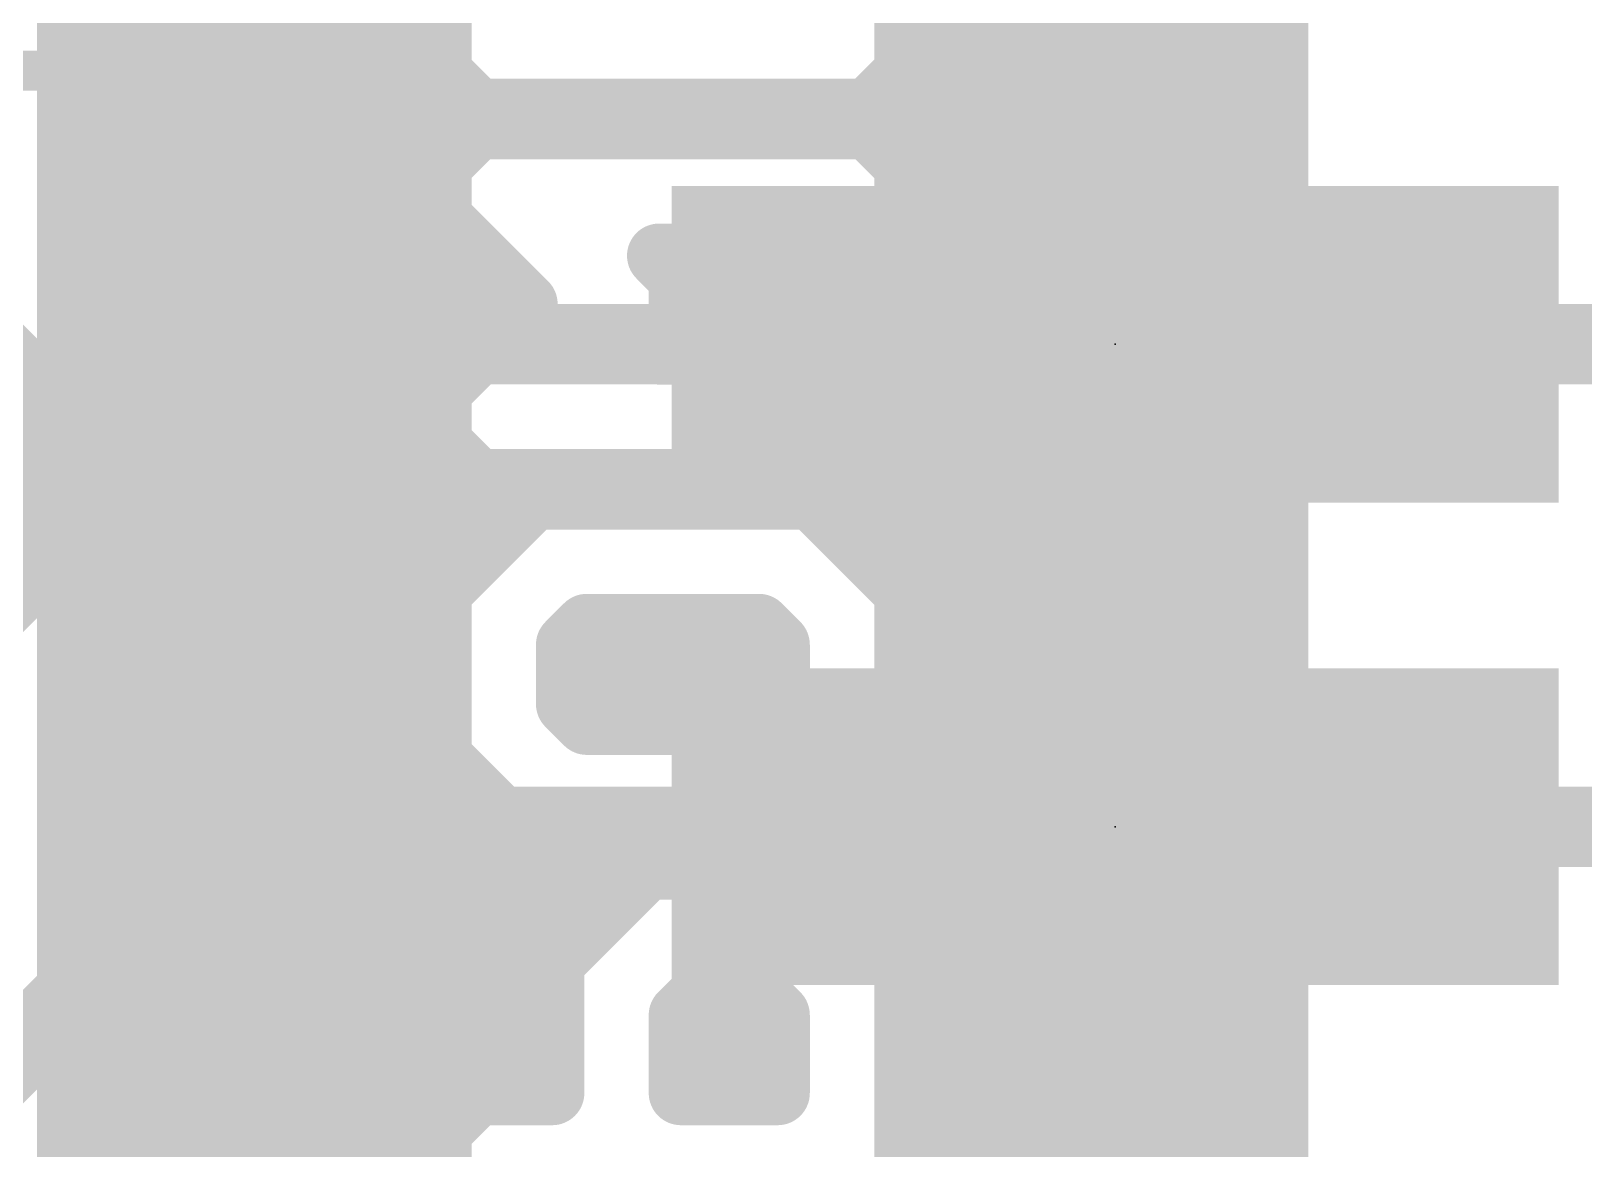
# Model space of a CAD drawing. Extents: x -34 to 73, y -20 to 26.
# Drawn here: x 6.229 to 11.131, y 18.795 to 22.325 of the extents above; entities that cross this region are included whole.
import ezdxf

# ---------------------------------------------------------------- set-up
doc = ezdxf.new("R2010")
doc.units = 0
for name, color, linetype in [('1', 12, 'CONTINUOUS'), ('16', 132, 'CONTINUOUS'), ('21', 41, 'CONTINUOUS'), ('22', 40, 'CONTINUOUS'), ('23', 53, 'CONTINUOUS'), ('51', 53, 'CONTINUOUS')]:
    doc.layers.add(name, color=color, linetype=linetype)

# ---------------------------------------------------------------- blocks, each defined once
blk = doc.blocks.new('RECT')
blk.add_solid([(-0.5, -0.5), (0.5, -0.5), (-0.5, 0.5), (0.5, 0.5)])

msp = doc.modelspace()

# ---------------------------------------------------------------- linework, layer by layer
at = {"layer": '1', "const_width": 0.254}
for points in [[(6.9338, 21.336), (3.81, 18.2122)], [(8.802, 21.336), (6.9338, 21.336)], [(14.605, 21.336), (10.502, 21.336)], [(6.8984, 19.812), (5.08, 17.9936)], [(8.802, 19.812), (6.8984, 19.812)], [(10.502, 19.812), (14.478, 19.812)]]:
    msp.add_lwpolyline(points, dxfattribs=at)
at = {"layer": '1', "const_width": 0.127}
for points in [[(6.9338, 21.3995, 1), (6.9338, 21.2725)], [(6.9787, 21.2911, 1), (6.8889, 21.3809)], [(8.802, 21.2725, 1), (8.802, 21.3995)], [(10.502, 21.3995, 1), (10.502, 21.2725)], [(6.8984, 19.8755, 1), (6.8984, 19.7485)], [(6.9433, 19.7671, 1), (6.8535, 19.8569)], [(8.802, 19.7485, 1), (8.802, 19.8755)], [(10.502, 19.8755, 1), (10.502, 19.7485)]]:
    msp.add_lwpolyline(points, format="xyb", dxfattribs=at)
at = {"layer": '16', "const_width": 0.6096}
for points in [[(5.5809, 21.59), (7.151, 20.0199)], [(7.151, 20.0199), (7.151, 16.764)]]:
    msp.add_lwpolyline(points, dxfattribs=at)
at = {"layer": '16', "const_width": 0.3048}
for points in [[(7.3034, 20.0199, 1), (6.9986, 20.0199)], [(7.0432, 19.9121, 1), (7.2588, 20.1276)]]:
    msp.add_lwpolyline(points, format="xyb", dxfattribs=at)
at = {"layer": '21', "const_width": 0.127}
for points in [[(6.5537, 22.5431), (6.5537, 21.8567)], [(6.0961, 22.1999), (6.5537, 22.1999)]]:
    msp.add_lwpolyline(points, dxfattribs=at)
at = {"layer": '21', "const_width": 0.0635}
for points in [[(6.5537, 22.1681, 1), (6.5537, 22.2316)], [(6.5219, 21.8567, 1), (6.5854, 21.8567)]]:
    msp.add_lwpolyline(points, format="xyb", dxfattribs=at)
at = {"layer": '22', "const_width": 0.2032}
for points in [[(6.35, 17.78), (6.35, 25.4)], [(6.5532, 17.78), (6.5532, 25.4)], [(6.7564, 17.78), (6.7564, 25.4)], [(6.9596, 17.78), (6.9596, 25.4)], [(7.1628, 17.78), (7.1628, 25.4)], [(7.366, 17.78), (7.366, 25.4)], [(9.1948, 17.78), (9.1948, 25.4)], [(9.398, 17.78), (9.398, 25.4)], [(9.6012, 17.78), (9.6012, 25.4)], [(9.8044, 17.78), (9.8044, 25.4)], [(10.0076, 17.78), (10.0076, 25.4)], [(10.16, 17.78), (10.16, 25.4)], [(7.5184, 22.1921), (7.5184, 23.0723)], [(8.9925, 23.0723), (8.9925, 22.1921)], [(7.5692, 22.1413), (7.5184, 22.1921)], [(8.9916, 22.1912), (8.8735, 22.0731)], [(8.9925, 22.1921), (8.9916, 22.1912)], [(8.9916, 21.9038), (8.9916, 22.1912)], [(7.6374, 22.0731), (7.5692, 22.1413)], [(7.5692, 21.9537), (7.5692, 22.1413)], [(7.7724, 22.0731), (7.6374, 22.0731)], [(7.9756, 22.0731), (7.7724, 22.0731)], [(7.7724, 22.0219), (7.7724, 22.0731)], [(8.1788, 22.0731), (7.9756, 22.0731)], [(7.9756, 22.0219), (7.9756, 22.0731)], [(8.382, 22.0731), (8.1788, 22.0731)], [(8.1788, 22.0219), (8.1788, 22.0731)], [(8.5852, 22.0731), (8.382, 22.0731)], [(8.382, 22.0219), (8.382, 22.0731)], [(8.7884, 22.0731), (8.5852, 22.0731)], [(8.5852, 22.0219), (8.5852, 22.0731)], [(8.8735, 22.0731), (8.7884, 22.0731)], [(8.7884, 22.0219), (8.7884, 22.0731)], [(7.5692, 21.9537), (7.6374, 22.0219)], [(7.6374, 22.0219), (7.7724, 22.0219)], [(7.7724, 22.0219), (7.9756, 22.0219)], [(7.9756, 22.0219), (8.1788, 22.0219)], [(8.1788, 22.0219), (8.382, 22.0219)], [(8.382, 22.0219), (8.5852, 22.0219)], [(8.5852, 22.0219), (8.7884, 22.0219)], [(8.7884, 22.0219), (8.8735, 22.0219)], [(8.8735, 22.0219), (8.9916, 21.9038)], [(7.5184, 21.9029), (7.5692, 21.9537)], [(7.5184, 21.7345), (7.5184, 21.9029)], [(8.9916, 21.9038), (8.9925, 21.9029)], [(8.9925, 21.9029), (8.9925, 21.7345)], [(7.5692, 21.6837), (7.5184, 21.7345)], [(8.9916, 21.7336), (8.8735, 21.6155)], [(8.9925, 21.7345), (8.9916, 21.7336)], [(8.9916, 21.192), (8.9916, 21.7336)], [(7.7724, 21.4805), (7.5692, 21.6837)], [(7.5692, 21.2419), (7.5692, 21.6837)], [(8.382, 21.6155), (8.2122, 21.6155)], [(8.2122, 21.6155), (8.2807, 21.547)], [(8.5852, 21.6155), (8.382, 21.6155)], [(8.382, 21.3101), (8.382, 21.6155)], [(8.7884, 21.6155), (8.5852, 21.6155)], [(8.5852, 21.3101), (8.5852, 21.6155)], [(8.8735, 21.6155), (8.7884, 21.6155)], [(8.7884, 21.3101), (8.7884, 21.6155)], [(8.2807, 21.547), (8.2807, 21.3786)], [(7.7901, 21.4628), (7.7724, 21.4805)], [(7.7724, 21.4451), (7.7724, 21.4805)], [(7.5692, 21.2419), (7.7724, 21.4451)], [(7.7724, 21.4451), (7.7901, 21.4628)], [(8.2807, 21.3786), (8.2122, 21.3101)], [(8.2122, 21.3101), (8.382, 21.3101)], [(8.382, 21.3101), (8.5852, 21.3101)], [(8.5852, 21.3101), (8.7884, 21.3101)], [(8.7884, 21.3101), (8.8735, 21.3101)], [(8.8735, 21.3101), (8.9916, 21.192)], [(7.5184, 21.1911), (7.5692, 21.2419)], [(7.5184, 21.0227), (7.5184, 21.1911)], [(8.9916, 21.192), (8.9925, 21.1911)], [(8.9925, 21.1911), (8.9925, 21.0227)], [(7.5692, 20.9719), (7.5184, 21.0227)], [(8.9916, 21.0218), (8.8735, 20.9037)], [(8.9925, 21.0227), (8.9916, 21.0218)], [(8.9916, 20.5564), (8.9916, 21.0218)], [(7.6374, 20.9037), (7.5692, 20.9719)], [(7.5692, 20.6063), (7.5692, 20.9719)], [(7.7724, 20.9037), (7.6374, 20.9037)], [(7.9756, 20.9037), (7.7724, 20.9037)], [(7.7724, 20.8095), (7.7724, 20.9037)], [(8.1788, 20.9037), (7.9756, 20.9037)], [(7.9756, 20.8525), (7.9756, 20.9037)], [(8.382, 20.9037), (8.1788, 20.9037)], [(8.1788, 20.8525), (8.1788, 20.9037)], [(8.5852, 20.9037), (8.382, 20.9037)], [(8.382, 20.8525), (8.382, 20.9037)], [(8.7884, 20.9037), (8.5852, 20.9037)], [(8.5852, 20.8525), (8.5852, 20.9037)], [(8.8735, 20.9037), (8.7884, 20.9037)], [(8.7884, 20.7596), (8.7884, 20.9037)], [(7.7724, 20.8095), (7.8154, 20.8525)], [(7.8154, 20.8525), (7.9756, 20.8525)], [(7.9756, 20.8525), (8.1788, 20.8525)], [(8.1788, 20.8525), (8.382, 20.8525)], [(8.382, 20.8525), (8.5852, 20.8525)], [(8.5852, 20.8525), (8.6955, 20.8525)], [(8.6955, 20.8525), (8.7884, 20.7596)], [(7.5692, 20.6063), (7.7724, 20.8095)], [(8.7884, 20.7596), (8.9916, 20.5564)], [(7.5184, 20.5555), (7.5692, 20.6063)], [(7.5184, 20.0313), (7.5184, 20.5555)], [(8.9916, 20.5564), (8.9925, 20.5555)], [(8.9925, 20.5555), (8.9925, 20.0313)], [(7.9756, 20.438), (7.9248, 20.3872)], [(7.9837, 20.4461), (7.9756, 20.438)], [(7.9756, 20.1488), (7.9756, 20.438)], [(8.1788, 20.4461), (7.9837, 20.4461)], [(8.382, 20.4461), (8.1788, 20.4461)], [(8.1788, 20.1407), (8.1788, 20.4461)], [(8.5272, 20.4461), (8.382, 20.4461)], [(8.382, 20.1407), (8.382, 20.4461)], [(8.5852, 20.3881), (8.5272, 20.4461)], [(7.9248, 20.3872), (7.9248, 20.1996)], [(8.5861, 20.3872), (8.5852, 20.3881)], [(8.5852, 20.1987), (8.5852, 20.3881)], [(8.5861, 20.1996), (8.5861, 20.3872)], [(7.9248, 20.1996), (7.9756, 20.1488)], [(8.5272, 20.1407), (8.5852, 20.1987)], [(8.5852, 20.1987), (8.5861, 20.1996)], [(7.9756, 20.1488), (7.9837, 20.1407)], [(7.9837, 20.1407), (8.1788, 20.1407)], [(8.1788, 20.1407), (8.382, 20.1407)], [(8.382, 20.1407), (8.5272, 20.1407)], [(7.6374, 19.9122), (7.5184, 20.0313)], [(8.9916, 20.0304), (8.7884, 19.8272)], [(8.9925, 20.0313), (8.9916, 20.0304)], [(8.9916, 19.387), (8.9916, 20.0304)], [(7.5692, 18.9031), (7.5692, 19.9805)], [(7.8154, 19.7343), (7.6374, 19.9122)], [(8.7884, 19.8272), (8.6955, 19.7343)], [(8.7884, 19.5902), (8.7884, 19.8272)], [(7.7724, 18.9713), (7.7724, 19.7773)], [(7.9756, 19.7343), (7.8154, 19.7343)], [(8.1788, 19.7343), (7.9756, 19.7343)], [(7.9756, 19.4874), (7.9756, 19.7343)], [(8.382, 19.7343), (8.1788, 19.7343)], [(8.1788, 19.6831), (8.1788, 19.7343)], [(8.5852, 19.7343), (8.382, 19.7343)], [(8.382, 19.6831), (8.382, 19.7343)], [(8.6955, 19.7343), (8.5852, 19.7343)], [(8.5852, 19.6831), (8.5852, 19.7343)], [(7.9756, 19.4874), (8.1713, 19.6831)], [(8.1713, 19.6831), (8.1788, 19.6831)], [(8.1788, 19.6831), (8.382, 19.6831)], [(8.382, 19.6831), (8.5852, 19.6831)], [(8.5852, 19.6831), (8.6955, 19.6831)], [(8.6955, 19.6831), (8.6977, 19.681)], [(8.6977, 19.681), (8.9916, 19.387)], [(7.8743, 19.3861), (7.9756, 19.4874)], [(7.8743, 18.9713), (7.8743, 19.3861)], [(8.9916, 19.387), (8.9925, 19.3861)], [(8.9925, 19.3861), (8.9925, 18.6839)], [(8.3396, 19.2767), (8.2807, 19.2178)], [(8.382, 19.2767), (8.3396, 19.2767)], [(8.5272, 19.2767), (8.382, 19.2767)], [(8.382, 18.9713), (8.382, 19.2767)], [(8.5852, 19.2187), (8.5272, 19.2767)], [(8.2807, 19.2178), (8.2807, 18.9713)], [(8.5861, 19.2178), (8.5852, 19.2187)], [(8.5852, 18.9713), (8.5852, 19.2187)], [(8.5861, 18.9713), (8.5861, 19.2178)], [(7.5692, 18.9031), (7.6374, 18.9713)], [(7.6374, 18.9713), (7.7724, 18.9713)], [(7.7724, 18.9713), (7.8743, 18.9713)], [(8.2807, 18.9713), (8.382, 18.9713)], [(8.382, 18.9713), (8.5852, 18.9713)], [(8.5852, 18.9713), (8.5861, 18.9713)], [(7.5184, 18.8523), (7.5692, 18.9031)], [(7.5184, 18.6839), (7.5184, 18.8523)]]:
    msp.add_lwpolyline(points, dxfattribs=at)
at = {"layer": '22', "const_width": 0.1016}
for points in [[(7.5543, 22.228, 1), (7.4825, 22.1562)], [(9.0424, 22.1912, 1), (8.9408, 22.1912)], [(8.9557, 22.2271, 1), (9.0275, 22.1553)], [(9.0275, 22.1553, 1), (8.9557, 22.2271)], [(9.0284, 22.1562, 1), (8.9566, 22.228)], [(7.4676, 22.1921, 1), (7.5692, 22.1921)], [(7.6051, 22.1772, 1), (7.5333, 22.1054)], [(7.62, 22.1413, 1), (7.5184, 22.1413)], [(7.5333, 22.1054, 1), (7.6051, 22.1772)], [(8.9417, 22.1921, 1), (9.0433, 22.1921)], [(7.6374, 22.1239, 1), (7.6374, 22.0223)], [(7.6015, 22.0372, 1), (7.6733, 22.109)], [(7.7724, 22.1239, 1), (7.7724, 22.0223)], [(7.8232, 22.0731, 1), (7.7216, 22.0731)], [(7.7724, 22.0223, 1), (7.7724, 22.1239)], [(7.9756, 22.1239, 1), (7.9756, 22.0223)], [(8.0264, 22.0731, 1), (7.9248, 22.0731)], [(7.9756, 22.0223, 1), (7.9756, 22.1239)], [(8.1788, 22.1239, 1), (8.1788, 22.0223)], [(8.2296, 22.0731, 1), (8.128, 22.0731)], [(8.1788, 22.0223, 1), (8.1788, 22.1239)], [(8.382, 22.1239, 1), (8.382, 22.0223)], [(8.4328, 22.0731, 1), (8.3312, 22.0731)], [(8.382, 22.0223, 1), (8.382, 22.1239)], [(8.5852, 22.1239, 1), (8.5852, 22.0223)], [(8.636, 22.0731, 1), (8.5344, 22.0731)], [(8.5852, 22.0223, 1), (8.5852, 22.1239)], [(8.7884, 22.1239, 1), (8.7884, 22.0223)], [(8.8392, 22.0731, 1), (8.7376, 22.0731)], [(8.7884, 22.0223, 1), (8.7884, 22.1239)], [(8.8376, 22.109, 1), (8.9094, 22.0372)], [(8.8735, 22.0223, 1), (8.8735, 22.1239)], [(7.6374, 22.0727, 1), (7.6374, 21.9711)], [(7.6733, 21.986, 1), (7.6015, 22.0578)], [(7.7724, 22.0727, 1), (7.7724, 21.9711)], [(7.7724, 21.9711, 1), (7.7724, 22.0727)], [(7.9756, 22.0727, 1), (7.9756, 21.9711)], [(7.9756, 21.9711, 1), (7.9756, 22.0727)], [(8.1788, 22.0727, 1), (8.1788, 21.9711)], [(8.1788, 21.9711, 1), (8.1788, 22.0727)], [(8.382, 22.0727, 1), (8.382, 21.9711)], [(8.382, 21.9711, 1), (8.382, 22.0727)], [(8.5852, 22.0727, 1), (8.5852, 21.9711)], [(8.5852, 21.9711, 1), (8.5852, 22.0727)], [(8.7884, 22.0727, 1), (8.7884, 21.9711)], [(8.7884, 21.9711, 1), (8.7884, 22.0727)], [(8.9094, 22.0578, 1), (8.8376, 21.986)], [(8.8735, 21.9711, 1), (8.8735, 22.0727)], [(7.7216, 22.0219, 1), (7.8232, 22.0219)], [(7.9248, 22.0219, 1), (8.0264, 22.0219)], [(8.128, 22.0219, 1), (8.2296, 22.0219)], [(8.3312, 22.0219, 1), (8.4328, 22.0219)], [(8.5344, 22.0219, 1), (8.636, 22.0219)], [(8.7376, 22.0219, 1), (8.8392, 22.0219)], [(7.5333, 21.9896, 1), (7.6051, 21.9178)], [(7.6051, 21.9178, 1), (7.5333, 21.9896)], [(7.5692, 21.9029, 1), (7.4676, 21.9029)], [(7.4825, 21.9388, 1), (7.5543, 21.867)], [(7.5184, 21.9537, 1), (7.62, 21.9537)], [(9.0275, 21.9397, 1), (8.9557, 21.8679)], [(9.0433, 21.9029, 1), (8.9417, 21.9029)], [(8.9557, 21.8679, 1), (9.0275, 21.9397)], [(8.9566, 21.867, 1), (9.0284, 21.9388)], [(8.9408, 21.9038, 1), (9.0424, 21.9038)], [(7.5543, 21.7704, 1), (7.4825, 21.6986)], [(9.0424, 21.7336, 1), (8.9408, 21.7336)], [(8.9557, 21.7695, 1), (9.0275, 21.6977)], [(9.0275, 21.6977, 1), (8.9557, 21.7695)], [(9.0284, 21.6986, 1), (8.9566, 21.7704)], [(7.4676, 21.7345, 1), (7.5692, 21.7345)], [(7.6051, 21.7196, 1), (7.5333, 21.6478)], [(7.62, 21.6837, 1), (7.5184, 21.6837)], [(7.5333, 21.6478, 1), (7.6051, 21.7196)], [(8.9417, 21.7345, 1), (9.0433, 21.7345)], [(8.2122, 21.6663, 1), (8.2122, 21.5647)], [(8.2481, 21.6514, 1), (8.1763, 21.5796)], [(8.382, 21.6663, 1), (8.382, 21.5647)], [(8.4328, 21.6155, 1), (8.3312, 21.6155)], [(8.382, 21.5647, 1), (8.382, 21.6663)], [(8.5852, 21.6663, 1), (8.5852, 21.5647)], [(8.636, 21.6155, 1), (8.5344, 21.6155)], [(8.5852, 21.5647, 1), (8.5852, 21.6663)], [(8.7884, 21.6663, 1), (8.7884, 21.5647)], [(8.8392, 21.6155, 1), (8.7376, 21.6155)], [(8.7884, 21.5647, 1), (8.7884, 21.6663)], [(8.8735, 21.5647, 1), (8.8735, 21.6663)], [(8.8376, 21.6514, 1), (8.9094, 21.5796)], [(8.3315, 21.547, 1), (8.2299, 21.547)], [(8.2448, 21.5111, 1), (8.3166, 21.5829)], [(7.8083, 21.5164, 1), (7.7365, 21.4446)], [(7.8232, 21.4805, 1), (7.7216, 21.4805)], [(7.7365, 21.481, 1), (7.8083, 21.4092)], [(7.7365, 21.4446, 1), (7.8083, 21.5164)], [(7.8083, 21.4092, 1), (7.7365, 21.481)], [(7.826, 21.4269, 1), (7.7542, 21.4987)], [(7.7542, 21.4269, 1), (7.826, 21.4987)], [(7.7216, 21.4451, 1), (7.8232, 21.4451)], [(8.3166, 21.3427, 1), (8.2448, 21.4145)], [(8.2299, 21.3786, 1), (8.3315, 21.3786)], [(8.2122, 21.3609, 1), (8.2122, 21.2593)], [(8.1763, 21.346, 1), (8.2481, 21.2742)], [(8.382, 21.3609, 1), (8.382, 21.2593)], [(8.382, 21.2593, 1), (8.382, 21.3609)], [(8.5852, 21.3609, 1), (8.5852, 21.2593)], [(8.5852, 21.2593, 1), (8.5852, 21.3609)], [(8.7884, 21.3609, 1), (8.7884, 21.2593)], [(8.7884, 21.2593, 1), (8.7884, 21.3609)], [(8.9094, 21.346, 1), (8.8376, 21.2742)], [(8.8735, 21.2593, 1), (8.8735, 21.3609)], [(7.5333, 21.2778, 1), (7.6051, 21.206)], [(7.6051, 21.206, 1), (7.5333, 21.2778)], [(8.3312, 21.3101, 1), (8.4328, 21.3101)], [(8.5344, 21.3101, 1), (8.636, 21.3101)], [(8.7376, 21.3101, 1), (8.8392, 21.3101)], [(7.5692, 21.1911, 1), (7.4676, 21.1911)], [(7.4825, 21.227, 1), (7.5543, 21.1552)], [(7.5184, 21.2419, 1), (7.62, 21.2419)], [(9.0275, 21.2279, 1), (8.9557, 21.1561)], [(9.0433, 21.1911, 1), (8.9417, 21.1911)], [(8.9557, 21.1561, 1), (9.0275, 21.2279)], [(8.9566, 21.1552, 1), (9.0284, 21.227)], [(8.9408, 21.192, 1), (9.0424, 21.192)], [(7.5543, 21.0586, 1), (7.4825, 20.9868)], [(9.0424, 21.0218, 1), (8.9408, 21.0218)], [(8.9557, 21.0577, 1), (9.0275, 20.9859)], [(9.0275, 20.9859, 1), (8.9557, 21.0577)], [(9.0284, 20.9868, 1), (8.9566, 21.0586)], [(7.4676, 21.0227, 1), (7.5692, 21.0227)], [(7.6051, 21.0078, 1), (7.5333, 20.936)], [(7.62, 20.9719, 1), (7.5184, 20.9719)], [(7.5333, 20.936, 1), (7.6051, 21.0078)], [(8.9417, 21.0227, 1), (9.0433, 21.0227)], [(7.6374, 20.9545, 1), (7.6374, 20.8529)], [(7.6015, 20.8678, 1), (7.6733, 20.9396)], [(7.7724, 20.9545, 1), (7.7724, 20.8529)], [(7.8232, 20.9037, 1), (7.7216, 20.9037)], [(7.7724, 20.8529, 1), (7.7724, 20.9545)], [(7.9756, 20.9545, 1), (7.9756, 20.8529)], [(8.0264, 20.9037, 1), (7.9248, 20.9037)], [(7.9756, 20.8529, 1), (7.9756, 20.9545)], [(8.1788, 20.9545, 1), (8.1788, 20.8529)], [(8.2296, 20.9037, 1), (8.128, 20.9037)], [(8.1788, 20.8529, 1), (8.1788, 20.9545)], [(8.382, 20.9545, 1), (8.382, 20.8529)], [(8.4328, 20.9037, 1), (8.3312, 20.9037)], [(8.382, 20.8529, 1), (8.382, 20.9545)], [(8.5852, 20.9545, 1), (8.5852, 20.8529)], [(8.636, 20.9037, 1), (8.5344, 20.9037)], [(8.5852, 20.8529, 1), (8.5852, 20.9545)], [(8.7884, 20.9545, 1), (8.7884, 20.8529)], [(8.8392, 20.9037, 1), (8.7376, 20.9037)], [(8.7884, 20.8529, 1), (8.7884, 20.9545)], [(8.8376, 20.9396, 1), (8.9094, 20.8678)], [(8.8735, 20.8529, 1), (8.8735, 20.9545)], [(7.8154, 20.9033, 1), (7.8154, 20.8017)], [(7.8513, 20.8166, 1), (7.7795, 20.8884)], [(7.9756, 20.9033, 1), (7.9756, 20.8017)], [(7.9756, 20.8017, 1), (7.9756, 20.9033)], [(8.1788, 20.9033, 1), (8.1788, 20.8017)], [(8.1788, 20.8017, 1), (8.1788, 20.9033)], [(8.382, 20.9033, 1), (8.382, 20.8017)], [(8.382, 20.8017, 1), (8.382, 20.9033)], [(8.5852, 20.9033, 1), (8.5852, 20.8017)], [(8.5852, 20.8017, 1), (8.5852, 20.9033)], [(8.7314, 20.8884, 1), (8.6596, 20.8166)], [(8.6955, 20.8017, 1), (8.6955, 20.9033)], [(7.7365, 20.8454, 1), (7.8083, 20.7736)], [(7.8083, 20.7736, 1), (7.7365, 20.8454)], [(7.9248, 20.8525, 1), (8.0264, 20.8525)], [(8.128, 20.8525, 1), (8.2296, 20.8525)], [(8.3312, 20.8525, 1), (8.4328, 20.8525)], [(8.5344, 20.8525, 1), (8.636, 20.8525)], [(7.7216, 20.8095, 1), (7.8232, 20.8095)], [(8.8243, 20.7955, 1), (8.7525, 20.7237)], [(8.7525, 20.7237, 1), (8.8243, 20.7955)], [(8.7376, 20.7596, 1), (8.8392, 20.7596)], [(7.5333, 20.6422, 1), (7.6051, 20.5704)], [(7.6051, 20.5704, 1), (7.5333, 20.6422)], [(7.5692, 20.5555, 1), (7.4676, 20.5555)], [(7.4825, 20.5914, 1), (7.5543, 20.5196)], [(7.5184, 20.6063, 1), (7.62, 20.6063)], [(9.0275, 20.5923, 1), (8.9557, 20.5205)], [(9.0433, 20.5555, 1), (8.9417, 20.5555)], [(8.9557, 20.5205, 1), (9.0275, 20.5923)], [(8.9566, 20.5196, 1), (9.0284, 20.5914)], [(8.9408, 20.5564, 1), (9.0424, 20.5564)], [(8.0264, 20.438, 1), (7.9248, 20.438)], [(7.9837, 20.4969, 1), (7.9837, 20.3953)], [(8.0115, 20.4021, 1), (7.9397, 20.4739)], [(8.0196, 20.4102, 1), (7.9478, 20.482)], [(8.1788, 20.4969, 1), (8.1788, 20.3953)], [(8.2296, 20.4461, 1), (8.128, 20.4461)], [(8.1788, 20.3953, 1), (8.1788, 20.4969)], [(8.382, 20.4969, 1), (8.382, 20.3953)], [(8.4328, 20.4461, 1), (8.3312, 20.4461)], [(8.382, 20.3953, 1), (8.382, 20.4969)], [(8.5631, 20.482, 1), (8.4913, 20.4102)], [(8.5272, 20.3953, 1), (8.5272, 20.4969)], [(7.9397, 20.4739, 1), (8.0115, 20.4021)], [(7.9756, 20.3872, 1), (7.874, 20.3872)], [(7.8889, 20.4231, 1), (7.9607, 20.3513)], [(8.6211, 20.424, 1), (8.5493, 20.3522)], [(8.636, 20.3881, 1), (8.5344, 20.3881)], [(8.6369, 20.3872, 1), (8.5353, 20.3872)], [(8.5493, 20.3522, 1), (8.6211, 20.424)], [(8.5502, 20.3513, 1), (8.622, 20.4231)], [(7.9607, 20.2355, 1), (7.8889, 20.1637)], [(8.6211, 20.1628, 1), (8.5493, 20.2346)], [(8.622, 20.1637, 1), (8.5502, 20.2355)], [(7.874, 20.1996, 1), (7.9756, 20.1996)], [(8.0115, 20.1847, 1), (7.9397, 20.1129)], [(8.5493, 20.2346, 1), (8.6211, 20.1628)], [(8.5344, 20.1987, 1), (8.636, 20.1987)], [(8.5353, 20.1996, 1), (8.6369, 20.1996)], [(7.9248, 20.1488, 1), (8.0264, 20.1488)], [(7.9837, 20.1915, 1), (7.9837, 20.0899)], [(7.9397, 20.1129, 1), (8.0115, 20.1847)], [(7.9478, 20.1048, 1), (8.0196, 20.1766)], [(8.1788, 20.1915, 1), (8.1788, 20.0899)], [(8.1788, 20.0899, 1), (8.1788, 20.1915)], [(8.382, 20.1915, 1), (8.382, 20.0899)], [(8.382, 20.0899, 1), (8.382, 20.1915)], [(8.4913, 20.1766, 1), (8.5631, 20.1048)], [(8.5272, 20.0899, 1), (8.5272, 20.1915)], [(8.128, 20.1407, 1), (8.2296, 20.1407)], [(8.3312, 20.1407, 1), (8.4328, 20.1407)], [(7.5543, 20.0672, 1), (7.4825, 19.9954)], [(9.0424, 20.0304, 1), (8.9408, 20.0304)], [(8.9557, 20.0663, 1), (9.0275, 19.9945)], [(9.0275, 19.9945, 1), (8.9557, 20.0663)], [(9.0284, 19.9954, 1), (8.9566, 20.0672)], [(7.4676, 20.0313, 1), (7.5692, 20.0313)], [(7.62, 19.9805, 1), (7.5184, 19.9805)], [(8.9417, 20.0313, 1), (9.0433, 20.0313)], [(7.6733, 19.9481, 1), (7.6015, 19.8763)], [(7.6015, 19.8763, 1), (7.6733, 19.9481)], [(8.8392, 19.8272, 1), (8.7376, 19.8272)], [(8.7525, 19.8631, 1), (8.8243, 19.7913)], [(8.8243, 19.7913, 1), (8.7525, 19.8631)], [(7.8232, 19.7773, 1), (7.7216, 19.7773)], [(7.8154, 19.7851, 1), (7.8154, 19.6835)], [(7.7795, 19.6984, 1), (7.8513, 19.7702)], [(7.9756, 19.7851, 1), (7.9756, 19.6835)], [(8.0264, 19.7343, 1), (7.9248, 19.7343)], [(7.9756, 19.6835, 1), (7.9756, 19.7851)], [(8.1788, 19.7851, 1), (8.1788, 19.6835)], [(8.2296, 19.7343, 1), (8.128, 19.7343)], [(8.1788, 19.6835, 1), (8.1788, 19.7851)], [(8.382, 19.7851, 1), (8.382, 19.6835)], [(8.4328, 19.7343, 1), (8.3312, 19.7343)], [(8.382, 19.6835, 1), (8.382, 19.7851)], [(8.5852, 19.7851, 1), (8.5852, 19.6835)], [(8.636, 19.7343, 1), (8.5344, 19.7343)], [(8.5852, 19.6835, 1), (8.5852, 19.7851)], [(8.6596, 19.7702, 1), (8.7314, 19.6984)], [(8.6955, 19.6835, 1), (8.6955, 19.7851)], [(8.1713, 19.7339, 1), (8.1713, 19.6323)], [(8.1788, 19.7339, 1), (8.1788, 19.6323)], [(8.2072, 19.6472, 1), (8.1354, 19.719)], [(8.1788, 19.6323, 1), (8.1788, 19.7339)], [(8.382, 19.7339, 1), (8.382, 19.6323)], [(8.382, 19.6323, 1), (8.382, 19.7339)], [(8.5852, 19.7339, 1), (8.5852, 19.6323)], [(8.5852, 19.6323, 1), (8.5852, 19.7339)], [(8.7306, 19.7198, 1), (8.6604, 19.6464)], [(8.7336, 19.7169, 1), (8.6618, 19.6451)], [(8.6626, 19.6443, 1), (8.7328, 19.7177)], [(8.6955, 19.6323, 1), (8.6955, 19.7339)], [(8.128, 19.6831, 1), (8.2296, 19.6831)], [(8.3312, 19.6831, 1), (8.4328, 19.6831)], [(8.5344, 19.6831, 1), (8.636, 19.6831)], [(8.7376, 19.5902, 1), (8.8392, 19.5902)], [(7.9397, 19.5233, 1), (8.0115, 19.4515)], [(8.0115, 19.4515, 1), (7.9397, 19.5233)], [(7.9248, 19.4874, 1), (8.0264, 19.4874)], [(7.9251, 19.3861, 1), (7.8235, 19.3861)], [(7.8384, 19.422, 1), (7.9102, 19.3502)], [(9.0275, 19.4229, 1), (8.9557, 19.3511)], [(9.0433, 19.3861, 1), (8.9417, 19.3861)], [(8.9557, 19.3511, 1), (9.0275, 19.4229)], [(8.9566, 19.3502, 1), (9.0284, 19.422)], [(8.9408, 19.387, 1), (9.0424, 19.387)], [(8.3396, 19.3275, 1), (8.3396, 19.2259)], [(8.3755, 19.2408, 1), (8.3037, 19.3126)], [(8.382, 19.3275, 1), (8.382, 19.2259)], [(8.4328, 19.2767, 1), (8.3312, 19.2767)], [(8.382, 19.2259, 1), (8.382, 19.3275)], [(8.5631, 19.3126, 1), (8.4913, 19.2408)], [(8.5272, 19.2259, 1), (8.5272, 19.3275)], [(8.3315, 19.2178, 1), (8.2299, 19.2178)], [(8.6211, 19.2546, 1), (8.5493, 19.1828)], [(8.636, 19.2187, 1), (8.5344, 19.2187)], [(8.6369, 19.2178, 1), (8.5353, 19.2178)], [(8.2448, 19.2537, 1), (8.3166, 19.1819)], [(8.5493, 19.1828, 1), (8.6211, 19.2546)], [(8.5502, 19.1819, 1), (8.622, 19.2537)], [(7.6374, 19.0221, 1), (7.6374, 18.9205)], [(7.6733, 18.9354, 1), (7.6015, 19.0072)], [(7.7724, 19.0221, 1), (7.7724, 18.9205)], [(7.7724, 18.9205, 1), (7.7724, 19.0221)], [(7.8743, 18.9205, 1), (7.8743, 19.0221)], [(8.2807, 19.0221, 1), (8.2807, 18.9205)], [(8.382, 19.0221, 1), (8.382, 18.9205)], [(8.382, 18.9205, 1), (8.382, 19.0221)], [(8.5852, 19.0221, 1), (8.5852, 18.9205)], [(8.5852, 18.9205, 1), (8.5852, 19.0221)], [(8.5861, 18.9205, 1), (8.5861, 19.0221)], [(7.7216, 18.9713, 1), (7.8232, 18.9713)], [(7.8235, 18.9713, 1), (7.9251, 18.9713)], [(8.2299, 18.9713, 1), (8.3315, 18.9713)], [(8.3312, 18.9713, 1), (8.4328, 18.9713)], [(8.5344, 18.9713, 1), (8.636, 18.9713)], [(8.5353, 18.9713, 1), (8.6369, 18.9713)], [(7.5333, 18.939, 1), (7.6051, 18.8672)], [(7.6051, 18.8672, 1), (7.5333, 18.939)], [(7.5692, 18.8523, 1), (7.4676, 18.8523)], [(7.4825, 18.8882, 1), (7.5543, 18.8164)], [(7.5184, 18.9031, 1), (7.62, 18.9031)]]:
    msp.add_lwpolyline(points, format="xyb", dxfattribs=at)
at = {"layer": '23'}
for p in [(9.652, 21.336), (9.652, 19.812)]:
    msp.add_point(p, dxfattribs=at)
at = {"layer": '51', "const_width": 0.1016}
for points in [[(9.296, 21.768), (10.008, 21.768)], [(9.296, 20.917), (10.008, 20.917)], [(9.296, 20.244), (10.008, 20.244)], [(9.296, 19.393), (10.008, 19.393)]]:
    msp.add_lwpolyline(points, dxfattribs=at)
at = {"layer": '51', "const_width": 0.0508}
for points in [[(9.296, 21.7934, 1), (9.296, 21.7426)], [(10.008, 21.7426, 1), (10.008, 21.7934)], [(9.296, 20.9424, 1), (9.296, 20.8916)], [(10.008, 20.8916, 1), (10.008, 20.9424)], [(9.296, 20.2694, 1), (9.296, 20.2186)], [(10.008, 20.2186, 1), (10.008, 20.2694)], [(9.296, 19.4184, 1), (9.296, 19.3676)], [(10.008, 19.3676, 1), (10.008, 19.4184)]]:
    msp.add_lwpolyline(points, format="xyb", dxfattribs=at)

# ---------------------------------------------------------------- block references
at = {"layer": '1', "xscale": 1.1}
for p in [(8.802, 21.336), (10.502, 21.336), (8.802, 19.812), (10.502, 19.812)]:
    msp.add_blockref('RECT', p, dxfattribs=at)
at = {"layer": '51', "xscale": 0.5001, "yscale": 0.95}
for p in [(9.0639, 21.3411), (10.2323, 21.3411), (9.0639, 19.8171), (10.2323, 19.8171)]:
    msp.add_blockref('RECT', p, dxfattribs=at)

doc.saveas('drawing.dxf')
